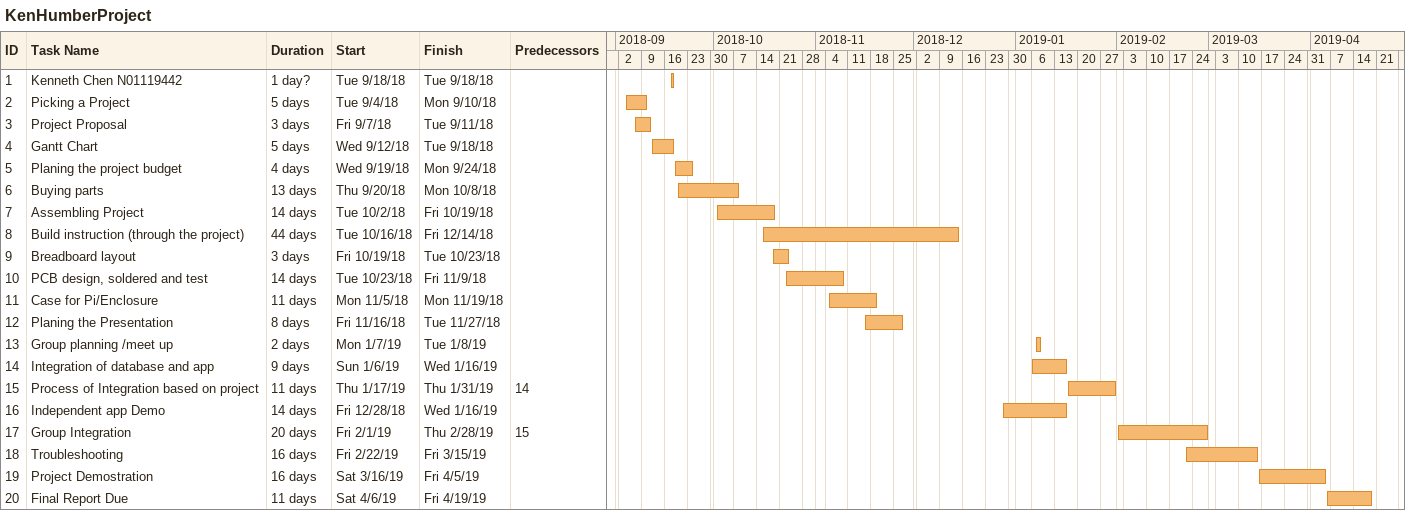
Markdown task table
KenHumberProject

| ID | Task | Duration | Start | Finish | Predecessors |
|---|---|---|---|---|---|
| 1 | Kenneth Chen N01119442 | 1d? | 2018-09-18 | 2018-09-18 |  |
| 2 | Picking a Project | 5d | 2018-09-04 | 2018-09-10 |  |
| 3 | Project Proposal | 3d | 2018-09-07 | 2018-09-11 |  |
| 4 | Gantt Chart | 5d | 2018-09-12 | 2018-09-18 |  |
| 5 | Planing the project budget | 4d | 2018-09-19 | 2018-09-24 |  |
| 6 | Buying parts | 13d | 2018-09-20 | 2018-10-08 |  |
| 7 | Assembling Project | 14d | 2018-10-02 | 2018-10-19 |  |
| 8 | Build instruction (through the project) | 44d | 2018-10-16 | 2018-12-14 |  |
| 9 | Breadboard layout | 3d | 2018-10-19 | 2018-10-23 |  |
| 10 | PCB design, soldered and test | 14d | 2018-10-23 | 2018-11-09 |  |
| 11 | Case for Pi/Enclosure | 11d | 2018-11-05 | 2018-11-19 |  |
| 12 | Planing the Presentation | 8d | 2018-11-16 | 2018-11-27 |  |
| 13 | Group planning /meet up | 2d | 2019-01-07 | 2019-01-08 |  |
| 14 | Integration of database and app | 9d | 2019-01-06 | 2019-01-16 |  |
| 15 | Process of Integration based on project | 11d | 2019-01-17 | 2019-01-31 | 14 |
| 16 | Independent app Demo | 14d | 2018-12-28 | 2019-01-16 |  |
| 17 | Group Integration | 20d | 2019-02-01 | 2019-02-28 | 15 |
| 18 | Troubleshooting | 16d | 2019-02-22 | 2019-03-15 |  |
| 19 | Project Demostration | 16d | 2019-03-16 | 2019-04-05 |  |
| 20 | Final Report Due | 11d | 2019-04-06 | 2019-04-19 |  |
